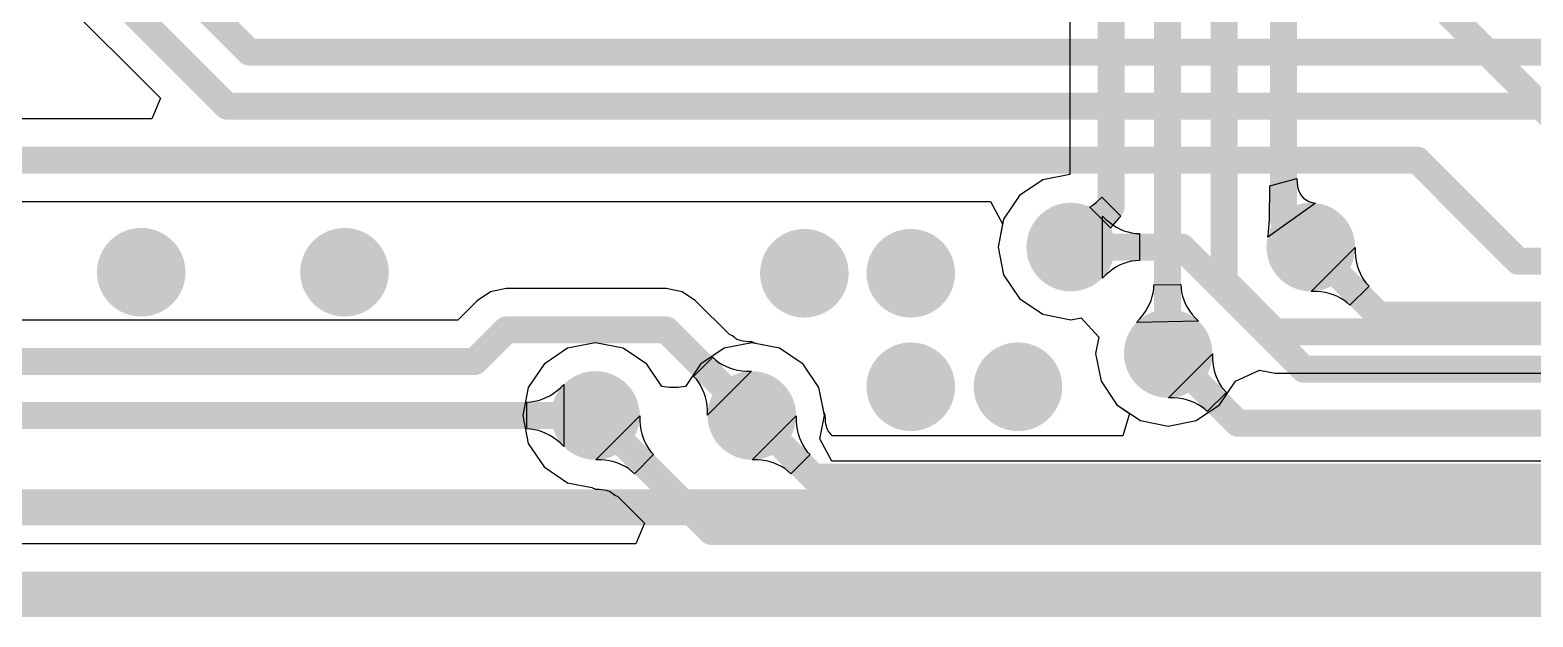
# Model space of a CAD drawing. Header units: millimetres. Extents: x 6.03 to 8.53, y 10.22 to 11.81.
# Drawn here: x 6.5247 to 6.8586, y 10.225 to 10.3553 of the extents above; entities that cross this region are included whole.
import ezdxf

# ---------------------------------------------------------------- set-up
doc = ezdxf.new("R2010")
doc.units = ezdxf.units.MM
doc.header["$MEASUREMENT"] = 0
for name, color, linetype in [('BottomLayer', 5, 'Continuous'), ('BottomOverlay', 54, 'Continuous'), ('KeepOutLayer', 6, 'Continuous'), ('MultiLayer', 9, 'Continuous'), ('TopLayer', 1, 'Continuous')]:
    doc.layers.add(name, color=color, linetype=linetype)

# ---------------------------------------------------------------- blocks, each defined once
blk = doc.blocks.new('CM4_2_B_4')
at = {"layer": 'BottomOverlay', "const_width": 0.01}
blk.add_lwpolyline([(0.86614, 0.7874), (-1.06375, 0.7874)], dxfattribs=at)

msp = doc.modelspace()

# ---------------------------------------------------------------- linework, layer by layer
at = {"layer": 'BottomLayer'}
for p, q in [((6.75572, 10.4902), (6.75572, 10.3232)), ((6.75572, 10.3232), (6.74972, 10.32201)), ((6.80015, 10.32071), (6.80615, 10.32233)), ((6.80615, 10.32233), (6.80619, 10.32138)), ((6.74972, 10.32201), (6.74448, 10.31851)), ((6.80003, 10.31321), (6.80015, 10.32071)), ((6.80619, 10.32138), (6.80632, 10.32051)), ((6.80632, 10.32051), (6.80652, 10.31973)), ((6.80652, 10.31973), (6.80681, 10.31905)), ((6.80681, 10.31905), (6.80719, 10.31846)), ((6.74448, 10.31851), (6.74098, 10.31327)), ((6.76482, 10.31125), (6.76007, 10.316)), ((6.76007, 10.316), (6.76016, 10.316)), ((6.76016, 10.316), (6.76029, 10.31604)), ((6.76029, 10.31604), (6.76046, 10.31613)), ((6.76046, 10.31613), (6.76067, 10.31628)), ((6.76067, 10.31628), (6.76092, 10.31647)), ((6.76092, 10.31647), (6.76154, 10.31701)), ((6.76154, 10.31701), (6.76278, 10.3182)), ((6.76278, 10.3182), (6.76702, 10.31396)), ((6.8103, 10.31687), (6.79966, 10.30929)), ((6.80719, 10.31846), (6.80764, 10.31796)), ((6.80764, 10.31796), (6.80818, 10.31755)), ((6.80818, 10.31755), (6.80881, 10.31723)), ((6.80881, 10.31723), (6.80951, 10.31701)), ((6.80951, 10.31701), (6.8103, 10.31687)), ((6.74098, 10.31327), (6.73975, 10.30709)), ((6.76658, 10.31351), (6.76495, 10.31164)), ((6.76702, 10.31396), (6.76658, 10.31351)), ((6.79984, 10.31043), (6.80003, 10.31321)), ((6.76486, 10.31147), (6.76482, 10.31134)), ((6.76482, 10.31134), (6.76482, 10.31125)), ((6.76495, 10.31164), (6.76486, 10.31147)), ((6.79966, 10.30929), (6.79975, 10.30979)), ((6.79975, 10.30979), (6.79984, 10.31043)), ((6.73975, 10.30709), (6.74098, 10.30091)), ((6.74098, 10.30091), (6.74448, 10.29566)), ((6.77437, 10.29868), (6.78037, 10.2988)), ((6.78037, 10.2988), (6.78041, 10.29792)), ((6.62698, 10.29717), (6.624, 10.29518)), ((6.63049, 10.29787), (6.62698, 10.29717)), ((6.66603, 10.29787), (6.63049, 10.29787)), ((6.66955, 10.29717), (6.66603, 10.29787)), ((6.67252, 10.29518), (6.66955, 10.29717)), ((6.74448, 10.29566), (6.74972, 10.29216)), ((6.77376, 10.29523), (6.77402, 10.29608)), ((6.77402, 10.29608), (6.77422, 10.29694)), ((6.77422, 10.29694), (6.77433, 10.2978)), ((6.77433, 10.2978), (6.77437, 10.29868)), ((6.78041, 10.29792), (6.78053, 10.29705)), ((6.78053, 10.29705), (6.78072, 10.29619)), ((6.78072, 10.29619), (6.781, 10.29535)), ((6.624, 10.29518), (6.61969, 10.29086)), ((6.68005, 10.28765), (6.67252, 10.29518)), ((6.74972, 10.29216), (6.75591, 10.29093)), ((6.77192, 10.29194), (6.77249, 10.29275)), ((6.77249, 10.29275), (6.77299, 10.29357)), ((6.77299, 10.29357), (6.77341, 10.29439)), ((6.77341, 10.29439), (6.77376, 10.29523)), ((6.781, 10.29535), (6.78136, 10.29453)), ((6.78136, 10.29453), (6.78179, 10.29372)), ((6.78179, 10.29372), (6.7823, 10.29292)), ((6.7823, 10.29292), (6.78289, 10.29214)), ((6.78289, 10.29214), (6.78356, 10.29138)), ((6.61969, 10.29086), (6.49154, 10.29086)), ((6.75591, 10.29093), (6.75825, 10.2914)), ((6.75825, 10.2914), (6.76212, 10.28707)), ((6.77054, 10.29036), (6.77126, 10.29115)), ((6.78431, 10.29062), (6.77054, 10.29036)), ((6.77126, 10.29115), (6.77192, 10.29194)), ((6.78356, 10.29138), (6.78431, 10.29062)), ((6.68074, 10.2874), (6.68005, 10.28765)), ((6.68118, 10.287), (6.68074, 10.2874)), ((6.68141, 10.28682), (6.68118, 10.287)), ((6.68166, 10.28666), (6.68141, 10.28682)), ((6.68195, 10.28652), (6.68166, 10.28666)), ((6.68227, 10.28639), (6.68195, 10.28652)), ((6.68265, 10.28627), (6.68227, 10.28639)), ((6.6831, 10.28617), (6.68265, 10.28627)), ((6.68362, 10.28609), (6.6831, 10.28617)), ((6.68421, 10.28604), (6.68362, 10.28609)), ((6.68507, 10.28602), (6.68421, 10.28604)), ((6.68586, 10.28568), (6.68507, 10.28602)), ((6.69122, 10.28461), (6.68586, 10.28568)), ((6.76212, 10.28707), (6.76141, 10.28346)), ((6.67211, 10.27837), (6.67636, 10.28261)), ((6.67636, 10.28261), (6.67701, 10.28201)), ((6.67701, 10.28201), (6.6777, 10.28148)), ((6.69646, 10.28111), (6.69122, 10.28461)), ((6.76141, 10.28346), (6.76264, 10.27728)), ((6.68494, 10.27953), (6.6752, 10.26978)), ((6.6777, 10.28148), (6.67845, 10.28102)), ((6.67845, 10.28102), (6.67924, 10.28061)), ((6.67924, 10.28061), (6.68007, 10.28027)), ((6.68007, 10.28027), (6.68095, 10.27999)), ((6.68095, 10.27999), (6.68188, 10.27978)), ((6.68188, 10.27978), (6.68285, 10.27963)), ((6.68285, 10.27963), (6.68387, 10.27955)), ((6.68387, 10.27955), (6.68494, 10.27953)), ((6.69996, 10.27587), (6.69646, 10.28111)), ((6.79249, 10.27731), (6.79781, 10.27977)), ((6.79781, 10.27977), (6.80132, 10.27907)), ((6.80132, 10.27907), (6.9163, 10.27907)), ((6.64172, 10.27517), (6.6425, 10.27584)), ((6.6425, 10.27584), (6.64327, 10.27657)), ((6.64327, 10.27657), (6.64327, 10.2628)), ((6.67271, 10.27772), (6.67211, 10.27837)), ((6.67324, 10.27702), (6.67271, 10.27772)), ((6.67371, 10.27628), (6.67324, 10.27702)), ((6.67411, 10.27549), (6.67371, 10.27628)), ((6.67445, 10.27465), (6.67411, 10.27549)), ((6.70119, 10.26969), (6.69996, 10.27587)), ((6.76264, 10.27728), (6.76614, 10.27204)), ((6.78898, 10.27204), (6.79248, 10.27728)), ((6.79248, 10.27728), (6.79249, 10.27731)), ((6.63502, 10.27268), (6.6359, 10.27272)), ((6.63502, 10.26669), (6.63502, 10.27268)), ((6.6359, 10.27272), (6.63677, 10.27284)), ((6.63677, 10.27284), (6.63762, 10.27304)), ((6.63762, 10.27304), (6.63847, 10.27331)), ((6.63847, 10.27331), (6.6393, 10.27366)), ((6.6393, 10.27366), (6.64012, 10.27409)), ((6.64012, 10.27409), (6.64092, 10.27459)), ((6.64092, 10.27459), (6.64172, 10.27517)), ((6.67473, 10.27377), (6.67445, 10.27465)), ((6.67494, 10.27284), (6.67473, 10.27377)), ((6.67509, 10.27187), (6.67494, 10.27284)), ((6.76614, 10.27204), (6.77138, 10.26854)), ((6.78374, 10.26854), (6.78898, 10.27204)), ((6.67518, 10.27085), (6.67509, 10.27187)), ((6.6752, 10.26978), (6.67518, 10.27085)), ((6.70016, 10.26451), (6.70119, 10.26969)), ((6.6359, 10.26665), (6.63502, 10.26669)), ((6.63677, 10.26653), (6.6359, 10.26665)), ((6.63762, 10.26633), (6.63677, 10.26653)), ((6.63847, 10.26606), (6.63762, 10.26633)), ((6.6393, 10.26571), (6.63847, 10.26606)), ((6.64012, 10.26528), (6.6393, 10.26571)), ((6.77138, 10.26854), (6.77756, 10.26731)), ((6.77756, 10.26731), (6.78374, 10.26854)), ((6.64092, 10.26478), (6.64012, 10.26528)), ((6.64172, 10.2642), (6.64092, 10.26478)), ((6.6425, 10.26353), (6.64172, 10.2642)), ((6.64327, 10.2628), (6.6425, 10.26353)), ((6.70285, 10.25951), (6.70016, 10.26451)), ((6.92932, 10.25951), (6.70285, 10.25951))]:
    msp.add_line(p, q, dxfattribs=at)
for points, const_width in [([(6.79, 10.29957), (6.79, 10.83655)], 0.006), ([(6.77737, 10.28365), (6.77737, 10.81928)], 0.006), ([(6.80315, 10.31319), (6.80315, 10.80709)], 0.006), ([(6.7649, 10.31608), (6.7649, 10.494)], 0.006), ([(6.82874, 10.37008), (6.87598, 10.32283)], 0.006), ([(6.75591, 10.30709), (6.7649, 10.31608)], 0.006), ([(6.80315, 10.31319), (6.80925, 10.30709)], 0.006), ([(6.79, 10.29957), (6.80132, 10.28824)], 0.006), ([(6.62349, 10.28168), (6.63049, 10.28869)], 0.006), ([(6.63049, 10.28869), (6.66603, 10.28869)], 0.006), ([(6.66603, 10.28869), (6.68504, 10.26969)], 0.006), ([(6.80132, 10.28824), (6.9201, 10.28824)], 0.006), ([(6.77737, 10.28365), (6.77756, 10.28346)], 0.006), ([(6.48774, 10.28168), (6.62349, 10.28168)], 0.006), ([(6.48277, 10.26969), (6.6503, 10.26969)], 0.006), ([(6.48476, 10.24931), (6.9676, 10.24931)], 0.008)]:
    msp.add_lwpolyline(points, dxfattribs=dict(at, const_width=const_width))
for points, const_width in [([(6.7634, 10.31608, 1), (6.7664, 10.31608, 1)], 0.003), ([(6.7634, 10.31608, 1), (6.7664, 10.31608, 1)], 0.003), ([(6.75098, 10.30709, 1), (6.76083, 10.30709, 1)], 0.00984), ([(6.80433, 10.30709, 1), (6.81417, 10.30709, 1)], 0.00984), ([(6.80165, 10.31319, 1), (6.80465, 10.31319, 1)], 0.003), ([(6.80165, 10.31319, 1), (6.80465, 10.31319, 1)], 0.003), ([(6.54445, 10.3015, 1), (6.55429, 10.3015, 1)], 0.00984), ([(6.58962, 10.3015, 1), (6.59946, 10.3015, 1)], 0.00984), ([(6.69179, 10.30127, 1), (6.70163, 10.30127, 1)], 0.00984), ([(6.71544, 10.30127, 1), (6.72528, 10.30127, 1)], 0.00984), ([(6.75441, 10.30709, 1), (6.75741, 10.30709, 1)], 0.003), ([(6.80775, 10.30709, 1), (6.81075, 10.30709, 1)], 0.003), ([(6.7885, 10.29957, 1), (6.7915, 10.29957, 1)], 0.003), ([(6.7885, 10.29957, 1), (6.7915, 10.29957, 1)], 0.003), ([(6.77264, 10.28346, 1), (6.78248, 10.28346, 1)], 0.00984), ([(6.62899, 10.28869, 1), (6.63199, 10.28869, 1)], 0.003), ([(6.62899, 10.28869, 1), (6.63199, 10.28869, 1)], 0.003), ([(6.66453, 10.28869, 1), (6.66753, 10.28869, 1)], 0.003), ([(6.66453, 10.28869, 1), (6.66753, 10.28869, 1)], 0.003), ([(6.79982, 10.28824, 1), (6.80282, 10.28824, 1)], 0.003), ([(6.79982, 10.28824, 1), (6.80282, 10.28824, 1)], 0.003), ([(6.71544, 10.27607, 1), (6.72528, 10.27607, 1)], 0.00984), ([(6.73925, 10.27607, 1), (6.74909, 10.27607, 1)], 0.00984), ([(6.77587, 10.28365, 1), (6.77887, 10.28365, 1)], 0.003), ([(6.77587, 10.28365, 1), (6.77887, 10.28365, 1)], 0.003), ([(6.77606, 10.28346, 1), (6.77906, 10.28346, 1)], 0.003), ([(6.62199, 10.28168, 1), (6.62499, 10.28168, 1)], 0.003), ([(6.62199, 10.28168, 1), (6.62499, 10.28168, 1)], 0.003), ([(6.64537, 10.26969, 1), (6.65522, 10.26969, 1)], 0.00984), ([(6.68012, 10.26969, 1), (6.68996, 10.26969, 1)], 0.00984), ([(6.6488, 10.26969, 1), (6.6518, 10.26969, 1)], 0.003), ([(6.68354, 10.26969, 1), (6.68654, 10.26969, 1)], 0.003)]:
    msp.add_lwpolyline(points, format="xyb", close=True, dxfattribs=dict(at, const_width=const_width))
at = {"layer": 'KeepOutLayer', "const_width": 0.01}
msp.add_lwpolyline([(6.47307, 10.22996), (8.40373, 10.22996)], dxfattribs=at)
at = {"layer": 'MultiLayer', "const_width": 0.00984}
for points in [[(6.75098, 10.30709, 1), (6.76083, 10.30709, 1)], [(6.80433, 10.30709, 1), (6.81417, 10.30709, 1)], [(6.54445, 10.3015, 1), (6.55429, 10.3015, 1)], [(6.58962, 10.3015, 1), (6.59946, 10.3015, 1)], [(6.69179, 10.30127, 1), (6.70163, 10.30127, 1)], [(6.71544, 10.30127, 1), (6.72528, 10.30127, 1)], [(6.77264, 10.28346, 1), (6.78248, 10.28346, 1)], [(6.71544, 10.27607, 1), (6.72528, 10.27607, 1)], [(6.73925, 10.27607, 1), (6.74909, 10.27607, 1)], [(6.64537, 10.26969, 1), (6.65522, 10.26969, 1)], [(6.68012, 10.26969, 1), (6.68996, 10.26969, 1)]]:
    msp.add_lwpolyline(points, format="xyb", close=True, dxfattribs=at)
at = {"layer": 'TopLayer'}
for p, q in [((6.50554, 10.38826), (6.55363, 10.34018)), ((6.55363, 10.34018), (6.55171, 10.33556)), ((6.55171, 10.33556), (6.45254, 10.33556)), ((6.44874, 10.31721), (6.73806, 10.31721)), ((6.73806, 10.31721), (6.74077, 10.31221)), ((6.74077, 10.31221), (6.73975, 10.30709)), ((6.76293, 10.3002), (6.76293, 10.31398)), ((6.76293, 10.31398), (6.7637, 10.31324)), ((6.7637, 10.31324), (6.76448, 10.31258)), ((6.76448, 10.31258), (6.76528, 10.31199)), ((6.76528, 10.31199), (6.76608, 10.31149)), ((6.76608, 10.31149), (6.7669, 10.31106)), ((6.7669, 10.31106), (6.76773, 10.31071)), ((6.76773, 10.31071), (6.76858, 10.31044)), ((6.76858, 10.31044), (6.76943, 10.31024)), ((6.76943, 10.31024), (6.7703, 10.31013)), ((6.7703, 10.31013), (6.77119, 10.31009)), ((6.77119, 10.31009), (6.77119, 10.30409)), ((6.73975, 10.30709), (6.74098, 10.30091)), ((6.80935, 10.29724), (6.81909, 10.30699)), ((6.81909, 10.30699), (6.81912, 10.30592)), ((6.81912, 10.30592), (6.8192, 10.3049)), ((6.76528, 10.30218), (6.76448, 10.3016)), ((6.76608, 10.30269), (6.76528, 10.30218)), ((6.7669, 10.30311), (6.76608, 10.30269)), ((6.76773, 10.30346), (6.7669, 10.30311)), ((6.76858, 10.30374), (6.76773, 10.30346)), ((6.76943, 10.30393), (6.76858, 10.30374)), ((6.7703, 10.30405), (6.76943, 10.30393)), ((6.77119, 10.30409), (6.7703, 10.30405)), ((6.8192, 10.3049), (6.81935, 10.30393)), ((6.81935, 10.30393), (6.81956, 10.303)), ((6.81956, 10.303), (6.81984, 10.30212)), ((6.81984, 10.30212), (6.82018, 10.30128)), ((6.74098, 10.30091), (6.74448, 10.29566)), ((6.7637, 10.30094), (6.76293, 10.3002)), ((6.76448, 10.3016), (6.7637, 10.30094)), ((6.82018, 10.30128), (6.82058, 10.30049)), ((6.82058, 10.30049), (6.82105, 10.29975)), ((6.82105, 10.29975), (6.82158, 10.29905)), ((6.82158, 10.29905), (6.82218, 10.2984)), ((6.74448, 10.29566), (6.74972, 10.29216)), ((6.81042, 10.29722), (6.80935, 10.29724)), ((6.81144, 10.29714), (6.81042, 10.29722)), ((6.81241, 10.29699), (6.81144, 10.29714)), ((6.81334, 10.29678), (6.81241, 10.29699)), ((6.81422, 10.2965), (6.81334, 10.29678)), ((6.81506, 10.29616), (6.81422, 10.2965)), ((6.81584, 10.29576), (6.81506, 10.29616)), ((6.81659, 10.29529), (6.81584, 10.29576)), ((6.82218, 10.2984), (6.81794, 10.29416)), ((6.74972, 10.29216), (6.75591, 10.29093)), ((6.81728, 10.29476), (6.81659, 10.29529)), ((6.81794, 10.29416), (6.81728, 10.29476)), ((6.75591, 10.29093), (6.75825, 10.2914)), ((6.75825, 10.2914), (6.76212, 10.28707)), ((6.6503, 10.28584), (6.64411, 10.28461)), ((6.65648, 10.28461), (6.6503, 10.28584)), ((6.68504, 10.28584), (6.67886, 10.28461)), ((6.69122, 10.28461), (6.68504, 10.28584)), ((6.76212, 10.28707), (6.76141, 10.28346)), ((6.64411, 10.28461), (6.63887, 10.28111)), ((6.66172, 10.28111), (6.65648, 10.28461)), ((6.67886, 10.28461), (6.67362, 10.28111)), ((6.69646, 10.28111), (6.69122, 10.28461)), ((6.76141, 10.28346), (6.76264, 10.27728)), ((6.77766, 10.27362), (6.7874, 10.28337)), ((6.7874, 10.28337), (6.78742, 10.2823)), ((6.78742, 10.2823), (6.78751, 10.28128)), ((6.63887, 10.28111), (6.63537, 10.27587)), ((6.66506, 10.2761), (6.66172, 10.28111)), ((6.67362, 10.28111), (6.67027, 10.2761)), ((6.69996, 10.27587), (6.69646, 10.28111)), ((6.78751, 10.28128), (6.78766, 10.28031)), ((6.78766, 10.28031), (6.78787, 10.27938)), ((6.78787, 10.27938), (6.78814, 10.2785)), ((6.63537, 10.27587), (6.63414, 10.26969)), ((6.6667, 10.27587), (6.66506, 10.2761)), ((6.66864, 10.27587), (6.6667, 10.27587)), ((6.67027, 10.2761), (6.66864, 10.27587)), ((6.70103, 10.2705), (6.69996, 10.27587)), ((6.76264, 10.27728), (6.76614, 10.27204)), ((6.78814, 10.2785), (6.78849, 10.27766)), ((6.78849, 10.27766), (6.78889, 10.27687)), ((6.78889, 10.27687), (6.78936, 10.27613)), ((6.78936, 10.27613), (6.78989, 10.27543)), ((6.78989, 10.27543), (6.79048, 10.27478)), ((6.76614, 10.27204), (6.76899, 10.27014)), ((6.77872, 10.2736), (6.77766, 10.27362)), ((6.77974, 10.27352), (6.77872, 10.2736)), ((6.78072, 10.27337), (6.77974, 10.27352)), ((6.78165, 10.27316), (6.78072, 10.27337)), ((6.78253, 10.27288), (6.78165, 10.27316)), ((6.78336, 10.27254), (6.78253, 10.27288)), ((6.78415, 10.27213), (6.78336, 10.27254)), ((6.78489, 10.27167), (6.78415, 10.27213)), ((6.79048, 10.27478), (6.78624, 10.27054)), ((6.63414, 10.26969), (6.63537, 10.2635)), ((6.65039, 10.25984), (6.66014, 10.26959)), ((6.66014, 10.26959), (6.66016, 10.26852)), ((6.68514, 10.25984), (6.69488, 10.26959)), ((6.69488, 10.26959), (6.6949, 10.26852)), ((6.70137, 10.26971), (6.70103, 10.2705)), ((6.70139, 10.26885), (6.70137, 10.26971)), ((6.70144, 10.26826), (6.70139, 10.26885)), ((6.76899, 10.27014), (6.76747, 10.26514)), ((6.78559, 10.27113), (6.78489, 10.27167)), ((6.78624, 10.27054), (6.78559, 10.27113)), ((6.66016, 10.26852), (6.66024, 10.2675)), ((6.66024, 10.2675), (6.66039, 10.26653)), ((6.66039, 10.26653), (6.6606, 10.2656)), ((6.6606, 10.2656), (6.66088, 10.26472)), ((6.6949, 10.26852), (6.69499, 10.2675)), ((6.69499, 10.2675), (6.69514, 10.26653)), ((6.69514, 10.26653), (6.69535, 10.2656)), ((6.69535, 10.2656), (6.69563, 10.26472)), ((6.70152, 10.26774), (6.70144, 10.26826)), ((6.70162, 10.2673), (6.70152, 10.26774)), ((6.70174, 10.26692), (6.70162, 10.2673)), ((6.70187, 10.26659), (6.70174, 10.26692)), ((6.70202, 10.26631), (6.70187, 10.26659)), ((6.70218, 10.26606), (6.70202, 10.26631)), ((6.70236, 10.26582), (6.70218, 10.26606)), ((6.70276, 10.26539), (6.70236, 10.26582)), ((6.70285, 10.26514), (6.70276, 10.26539)), ((6.63537, 10.2635), (6.63887, 10.25826)), ((6.66088, 10.26472), (6.66122, 10.26388)), ((6.66122, 10.26388), (6.66163, 10.26309)), ((6.66163, 10.26309), (6.66209, 10.26235)), ((6.66209, 10.26235), (6.66263, 10.26165)), ((6.69563, 10.26472), (6.69597, 10.26388)), ((6.69597, 10.26388), (6.69637, 10.26309)), ((6.69637, 10.26309), (6.69684, 10.26235)), ((6.69684, 10.26235), (6.69737, 10.26165)), ((6.76747, 10.26514), (6.70285, 10.26514)), ((6.65146, 10.25982), (6.65039, 10.25984)), ((6.65248, 10.25974), (6.65146, 10.25982)), ((6.65345, 10.25959), (6.65248, 10.25974)), ((6.65438, 10.25938), (6.65345, 10.25959)), ((6.65526, 10.2591), (6.65438, 10.25938)), ((6.6561, 10.25876), (6.65526, 10.2591)), ((6.65689, 10.25835), (6.6561, 10.25876)), ((6.66322, 10.261), (6.65898, 10.25676)), ((6.66263, 10.26165), (6.66322, 10.261)), ((6.6862, 10.25982), (6.68514, 10.25984)), ((6.68722, 10.25974), (6.6862, 10.25982)), ((6.6882, 10.25959), (6.68722, 10.25974)), ((6.68913, 10.25938), (6.6882, 10.25959)), ((6.69001, 10.2591), (6.68913, 10.25938)), ((6.69084, 10.25876), (6.69001, 10.2591)), ((6.69163, 10.25835), (6.69084, 10.25876)), ((6.69797, 10.261), (6.69372, 10.25676)), ((6.69737, 10.26165), (6.69797, 10.261)), ((6.63887, 10.25826), (6.64411, 10.25476)), ((6.65763, 10.25789), (6.65689, 10.25835)), ((6.65833, 10.25736), (6.65763, 10.25789)), ((6.65898, 10.25676), (6.65833, 10.25736)), ((6.69237, 10.25789), (6.69163, 10.25835)), ((6.69307, 10.25736), (6.69237, 10.25789)), ((6.69372, 10.25676), (6.69307, 10.25736)), ((6.64411, 10.25476), (6.64948, 10.25369)), ((6.64948, 10.25369), (6.65027, 10.25335)), ((6.65027, 10.25335), (6.65113, 10.25333)), ((6.65113, 10.25333), (6.65172, 10.25328)), ((6.65172, 10.25328), (6.65224, 10.2532)), ((6.65224, 10.2532), (6.65268, 10.2531)), ((6.65268, 10.2531), (6.65306, 10.25298)), ((6.65306, 10.25298), (6.65339, 10.25285)), ((6.65339, 10.25285), (6.65367, 10.25271)), ((6.65367, 10.25271), (6.65392, 10.25255)), ((6.65392, 10.25255), (6.65416, 10.25237)), ((6.65416, 10.25237), (6.65459, 10.25197)), ((6.65459, 10.25197), (6.65529, 10.25172)), ((6.65529, 10.25172), (6.66121, 10.2458)), ((6.66121, 10.2458), (6.65929, 10.24118)), ((6.65929, 10.24118), (6.47307, 10.24118))]:
    msp.add_line(p, q, dxfattribs=at)
at = {"layer": 'TopLayer', "const_width": 0.006}
for points in [[(6.51572, 10.40803), (6.57337, 10.35039)], [(6.50372, 10.40306), (6.5684, 10.33839)], [(6.57337, 10.35039), (6.86189, 10.35039)], [(6.5684, 10.33839), (6.86686, 10.33839)], [(6.44874, 10.32639), (6.8329, 10.32639)], [(6.8329, 10.32639), (6.85532, 10.30396)], [(6.75591, 10.30709), (6.78058, 10.30709)], [(6.78058, 10.30709), (6.80771, 10.27996)], [(6.80925, 10.30709), (6.82438, 10.29196)], [(6.85532, 10.30396), (6.9464, 10.30396)], [(6.82438, 10.29196), (6.95137, 10.29196)], [(6.77756, 10.28346), (6.79306, 10.26796)], [(6.80771, 10.27996), (6.95634, 10.27996)], [(6.6503, 10.26969), (6.67602, 10.24396)], [(6.68504, 10.26969), (6.69876, 10.25596)], [(6.79306, 10.26796), (6.96131, 10.26796)], [(6.69876, 10.25596), (6.96718, 10.25596)], [(6.67602, 10.24396), (6.99042, 10.24396)]]:
    msp.add_lwpolyline(points, dxfattribs=at)
at = {"layer": 'TopLayer'}
for points, const_width in [([(6.57187, 10.35039, 1), (6.57487, 10.35039, 1)], 0.003), ([(6.57187, 10.35039, 1), (6.57487, 10.35039, 1)], 0.003), ([(6.5669, 10.33839, 1), (6.5699, 10.33839, 1)], 0.003), ([(6.5669, 10.33839, 1), (6.5699, 10.33839, 1)], 0.003), ([(6.8314, 10.32639, 1), (6.8344, 10.32639, 1)], 0.003), ([(6.8314, 10.32639, 1), (6.8344, 10.32639, 1)], 0.003), ([(6.75098, 10.30709, 1), (6.76083, 10.30709, 1)], 0.00984), ([(6.80433, 10.30709, 1), (6.81417, 10.30709, 1)], 0.00984), ([(6.54445, 10.3015, 1), (6.55429, 10.3015, 1)], 0.00984), ([(6.58962, 10.3015, 1), (6.59946, 10.3015, 1)], 0.00984), ([(6.69179, 10.30127, 1), (6.70163, 10.30127, 1)], 0.00984), ([(6.71544, 10.30127, 1), (6.72528, 10.30127, 1)], 0.00984), ([(6.75441, 10.30709, 1), (6.75741, 10.30709, 1)], 0.003), ([(6.77908, 10.30709, 1), (6.78208, 10.30709, 1)], 0.003), ([(6.77908, 10.30709, 1), (6.78208, 10.30709, 1)], 0.003), ([(6.80775, 10.30709, 1), (6.81075, 10.30709, 1)], 0.003), ([(6.85382, 10.30396, 1), (6.85682, 10.30396, 1)], 0.003), ([(6.85382, 10.30396, 1), (6.85682, 10.30396, 1)], 0.003), ([(6.77264, 10.28346, 1), (6.78248, 10.28346, 1)], 0.00984), ([(6.82288, 10.29196, 1), (6.82588, 10.29196, 1)], 0.003), ([(6.82288, 10.29196, 1), (6.82588, 10.29196, 1)], 0.003), ([(6.71544, 10.27607, 1), (6.72528, 10.27607, 1)], 0.00984), ([(6.73925, 10.27607, 1), (6.74909, 10.27607, 1)], 0.00984), ([(6.77606, 10.28346, 1), (6.77906, 10.28346, 1)], 0.003), ([(6.80621, 10.27996, 1), (6.80921, 10.27996, 1)], 0.003), ([(6.80621, 10.27996, 1), (6.80921, 10.27996, 1)], 0.003), ([(6.64537, 10.26969, 1), (6.65522, 10.26969, 1)], 0.00984), ([(6.68012, 10.26969, 1), (6.68996, 10.26969, 1)], 0.00984), ([(6.6488, 10.26969, 1), (6.6518, 10.26969, 1)], 0.003), ([(6.68354, 10.26969, 1), (6.68654, 10.26969, 1)], 0.003), ([(6.79156, 10.26796, 1), (6.79456, 10.26796, 1)], 0.003), ([(6.79156, 10.26796, 1), (6.79456, 10.26796, 1)], 0.003), ([(6.69726, 10.25596, 1), (6.70026, 10.25596, 1)], 0.003), ([(6.69726, 10.25596, 1), (6.70026, 10.25596, 1)], 0.003), ([(6.67452, 10.24396, 1), (6.67752, 10.24396, 1)], 0.003), ([(6.67452, 10.24396, 1), (6.67752, 10.24396, 1)], 0.003)]:
    msp.add_lwpolyline(points, format="xyb", close=True, dxfattribs=dict(at, const_width=const_width))

# ---------------------------------------------------------------- block references
at = {"rotation": 180}
msp.add_blockref('CM4_2_B_4', (7.34037, 11.01738), dxfattribs=at)

doc.saveas('drawing.dxf')
